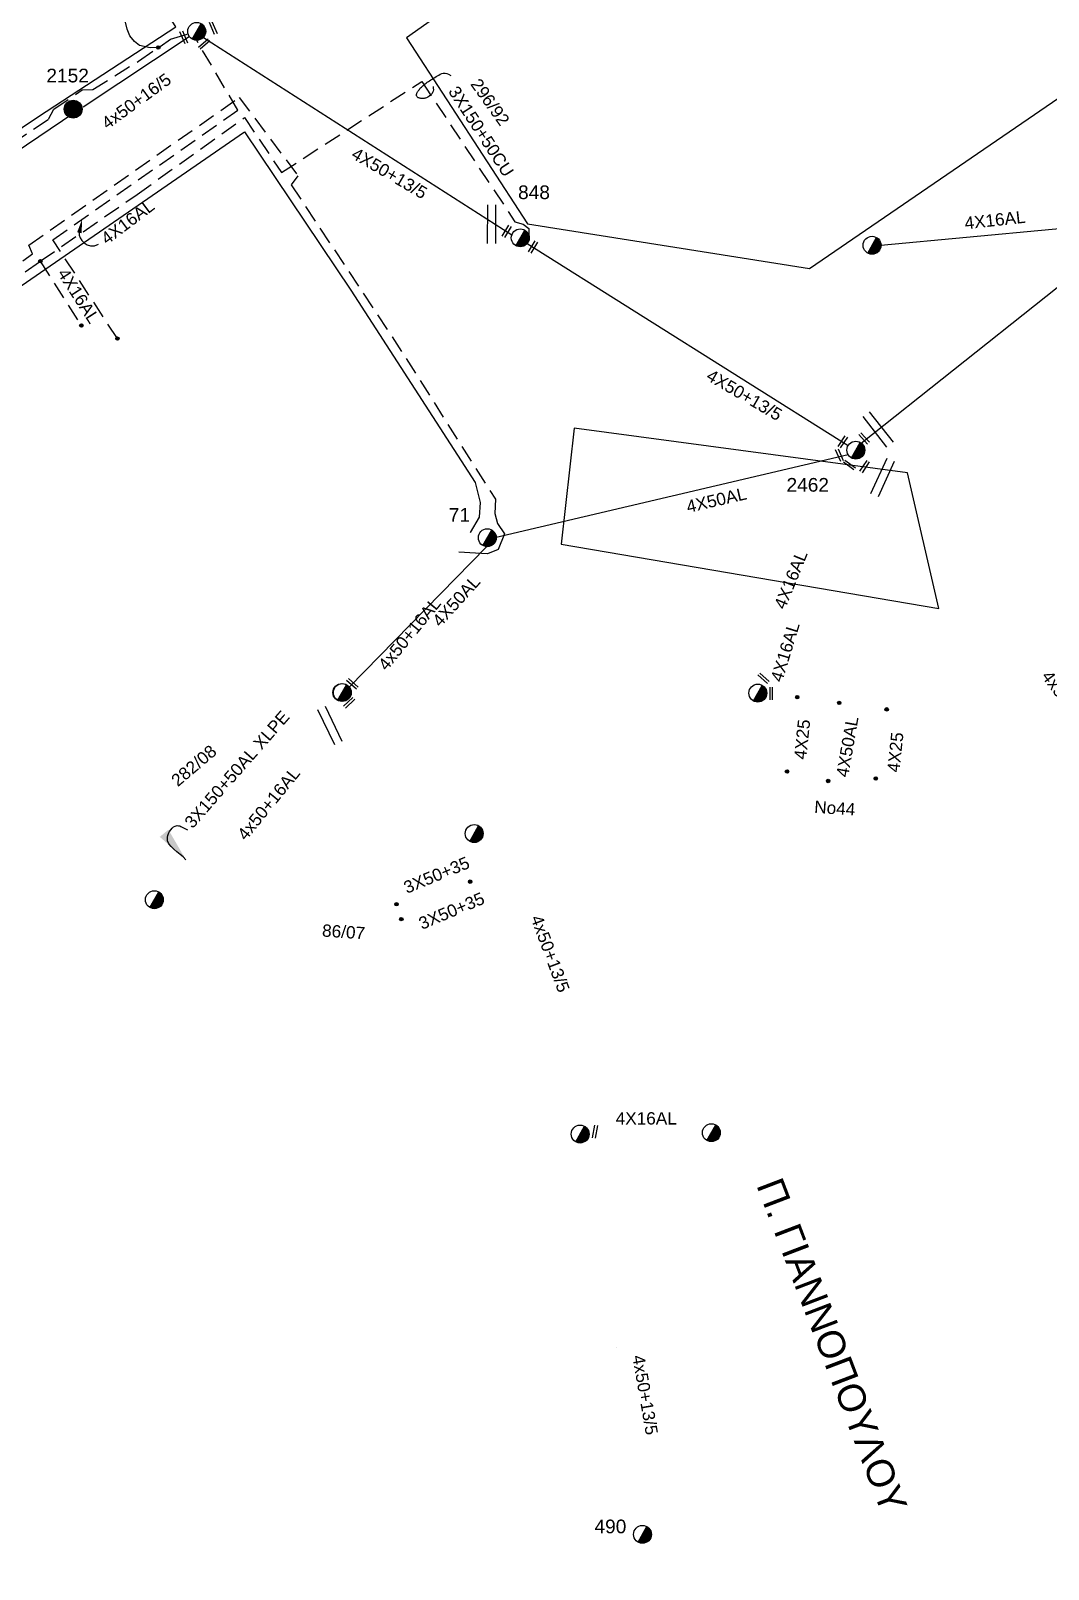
# Model space of a CAD drawing. Header units: millimetres. Extents: x 738 to 2138, y 37 to 533.
# Drawn here: x 1548.5 to 1622.9, y 343.5 to 456.1 of the extents above; entities that cross this region are included whole.
import ezdxf

# ---------------------------------------------------------------- set-up
doc = ezdxf.new("R2010")
doc.units = ezdxf.units.MM
doc.linetypes.add('DASHED', pattern=[19.05, 12.7, -6.35])
for name, color, linetype in [('Γέφυρες Εναέριου Δικτύου', 7, 'Continuous'), ('Γυμνά εναέρια ΧΤ (3Φ)   3x50+35CU', 7, 'Continuous'), ('Γυμνά εναέρια ΧΤ (3Φ)   4x16AL', 7, 'Continuous'), ('Γυμνά εναέρια ΧΤ (3Φ)   4x50AL', 7, 'Continuous'), ('Γυμνά εναέρια ΧΤ και ΦΟΠ (3Φ)   4x50+16AL', 7, 'Continuous'), ('Επιγραφές - Σχήματα', 7, 'Continuous'), ('Καλώδια ΧΤ   3x150+50AL XLPE', 7, 'DASHED'), ('Καλώδια ΧΤ   3x150+50CU', 7, 'DASHED'), ('Καλώδια ΧΤ   3x150AL+50CU', 7, 'DASHED'), ('Καλώδια ΧΤ   4x16AL', 7, 'DASHED'), ('Μηχανική τομή', 7, 'Continuous'), ('Στύλος Ξύλινος', 7, 'Continuous'), ('Στύλος Ξύλινος @ 1', 7, 'Continuous'), ('Στύλος ΦΜ', 7, 'Continuous'), ('Στύλος ΦΜ @ 1', 7, 'Continuous'), ('Συνδέσεις', 7, 'Continuous'), ('Τομή', 7, 'Continuous'), ('Υπόβαθρο ΔΕΗ', 7, 'Continuous'), ('Υπόγεια καλώδια Παροχών ΧΤ   4x16AL', 7, 'DASHED'), ('Υπόγεια καλώδια Παροχών ΧΤ   4x25', 7, 'DASHED'), ('Υπόγεια καλώδια Παροχών ΧΤ   4x50AL', 7, 'DASHED')]:
    doc.layers.add(name, color=color, linetype=linetype)
doc.styles.add('arial', font='arial.ttf')
doc.styles.get("Standard").update_dxf_attribs({"font": 'arial.ttf'})
doc.linetypes.add('SYN_LINE', pattern='A,0.5,-0.0001,["/\\/\\/\\/",Standard,S=0.1,R=0,X=0,Y=-0.05],-0.25', length=0.7501)
doc.dimstyles.new('ISO-25', dxfattribs={"dimtxt": 2.5, "dimasz": 2.5, "dimexe": 1.25, "dimexo": 0.625, "dimtad": 1, "dimtxsty": 'Standard', "dimcen": 2.5, "dimadec": 0, "dimazin": 0, "dimtfac": 1, "dimtmove": 0, "dimatfit": 3, "dimfxl": 1, "dimarcsym": 0})

# ---------------------------------------------------------------- blocks, each defined once
blk = doc.blocks.new('ΥΠΑΡΧΩΝ ΤΣΙΜΕΝΤΕΝΙΟΣ ΣΤΥΛΟΣ')
at = {"layer": 'Στύλος ΦΜ'}
blk.add_hatch(color=7, dxfattribs=at).paths.add_polyline_path([(-1.29, -2.28, 0.574793), (2.62, 0, 0.268822), (1.3, 2.27)])
blk.add_line((-1.29, -2.28), (1.3, 2.27), dxfattribs=at)
blk.add_circle((0, 0), 2.62, dxfattribs=at)
at = {"layer": 'Στύλος ΦΜ', "flags": 4}
for tag, p in [('ΑΡΙΘΜΟΣ', (-4.68, 8.05)), ('ΤΥΠΟΣ', (-4.91, 3.03))]:
    blk.add_attdef(tag, p, '', height=4, dxfattribs=at)
blk = doc.blocks.new('_ΣΥΝΔΕΣΗ')
at = {"layer": 'Συνδέσεις', "linetype": 'SYN_LINE', "ltscale": 40}
blk.add_hatch(color=256, dxfattribs=at).paths.add_polyline_path([(-116.75, 2339.64, 1), (-117.75, 2339.64, 1)])
at = {"layer": 'Συνδέσεις'}
blk.add_circle((-117.25, 2339.64), 0.5, dxfattribs=at)
blk = doc.blocks.new('ΜΗΧΑΝΙΚΗ ΤΟΜΗ')
at = {"layer": 'Μηχανική τομή', "ltscale": 40}
for p, q in [((-1.89, 0.78), (1.89, 0.78)), ((1.89, 0), (-1.89, 0))]:
    blk.add_line(p, q, dxfattribs=at)
blk = doc.blocks.new('ΤΟΜΗ')
at = {"layer": 'Τομή', "ltscale": 40}
for p, q in [((-5.68, 0), (5.68, 0)), ((5.68, -2.33), (-5.68, -2.33))]:
    blk.add_line(p, q, dxfattribs=at)
blk = doc.blocks.new('ΥΠΑΡΧΩΝ ΞΥΛΙΝΟΣ ΣΤΥΛΟΣ')
at = {"layer": 'Στύλος Ξύλινος'}
h = blk.add_hatch(color=7, dxfattribs=at)
h.paths.add_polyline_path([(-2.62, 0, 0.270008), (-1.29, -2.28), (1.3, 2.27, 0.576266)])
h.paths.add_polyline_path([(-1.29, -2.28, 0.574793), (2.62, 0, 0.268822), (1.3, 2.27)])
at = {"layer": 'Στύλος Ξύλινος', "color": 7}
blk.add_line((-1.29, -2.28), (1.3, 2.27), dxfattribs=at)
blk.add_circle((0, 0), 2.62, dxfattribs=at)
at = {"layer": 'Στύλος Ξύλινος', "flags": 4}
for tag, p in [('ΑΡΙΘΜΟΣ', (-4.91, 8.6)), ('ΤΥΠΟΣ', (-4.85, 3.39))]:
    blk.add_attdef(tag, p, '', height=4, dxfattribs=at)

msp = doc.modelspace()

# ---------------------------------------------------------------- linework, layer by layer
at = {"layer": 'Γέφυρες Εναέριου Δικτύου', "linetype": 'DASHED'}
msp.add_lwpolyline([(1557.82, 454.83), (1557.22, 454.81), (1556.45, 454.99), (1556.08, 455.26), (1555.73, 455.69), (1555.53, 456.17), (1555.42, 456.69), (1555.42, 457.2), (1555.51, 457.68), (1555.72, 458.13), (1556.07, 458.61), (1556.51, 458.92), (1557, 459.12), (1557.58, 459.19), (1558.2, 459.15), (1558.59, 459.13)], dxfattribs=at)
at = {"layer": 'Γυμνά εναέρια ΧΤ (3Φ)   3x50+35CU', "color": 62, "linetype": 'DASHED', "ltscale": 0.1, "const_width": 0.0000003}
msp.add_lwpolyline([(1581.56, 397.16), (1581.67, 397.14), (1581.85, 396.99), (1581.91, 396.65), (1581.81, 396.41), (1581.73, 396.29), (1581.42, 396.08), (1581.06, 396), (1581.73, 394.13), (1580.65, 393.77)], dxfattribs=at)
at = {"layer": 'Γυμνά εναέρια ΧΤ (3Φ)   3x50+35CU', "color": 62, "linetype": 'DASHED', "ltscale": 2, "const_width": 0.0000003}
msp.add_lwpolyline([(1580.65, 393.77), (1580.19, 394.06), (1580.01, 394.13), (1575.25, 392.14)], dxfattribs=at)
at = {"layer": 'Γυμνά εναέρια ΧΤ (3Φ)   3x50+35CU', "color": 62, "linetype": 'DASHED', "const_width": 0.0000003}
msp.add_lwpolyline([(1580.64, 393.79), (1580.55, 393.17), (1575.6, 391.05)], dxfattribs=at)
at = {"layer": 'Γυμνά εναέρια ΧΤ (3Φ)   4x16AL', "color": 62, "ltscale": 0.1}
for points in [[(1610.69, 440.36), (1629.49, 442.12)], [(1608.53, 424.81), (1608.53, 424.81)]]:
    msp.add_lwpolyline(points, dxfattribs=at)
at = {"layer": 'Γυμνά εναέρια ΧΤ (3Φ)   4x16AL', "color": 62, "const_width": 0.0000003}
for points in [[(1608.53, 424.81), (1608.53, 424.81), (1601.89, 408.21)], [(1589.31, 375.49), (1597.63, 375.34)]]:
    msp.add_lwpolyline(points, dxfattribs=at)
at = {"layer": 'Γυμνά εναέρια ΧΤ (3Φ)   4x16AL', "color": 62, "ltscale": 0.1, "const_width": 0.0000003}
msp.add_lwpolyline([(1602.33, 407.59), (1611.11, 406.4)], dxfattribs=at)
at = {"layer": 'Γυμνά εναέρια ΧΤ (3Φ)   4x50AL', "color": 27, "ltscale": 0.1}
msp.add_lwpolyline([(1561.12, 455.57), (1583.69, 441.13)], dxfattribs=at)
at = {"layer": 'Γυμνά εναέρια ΧΤ (3Φ)   4x50AL', "color": 62, "ltscale": 0.1}
for points in [[(1609.25, 425.89), (1629.51, 441.99)], [(1584.81, 440.48), (1608.3, 425.72)], [(1582.54, 419.01), (1608.28, 425.06)], [(1581.83, 418.3), (1571.77, 408.03)]]:
    msp.add_lwpolyline(points, dxfattribs=at)
at = {"layer": 'Γυμνά εναέρια ΧΤ (3Φ)   4x50AL', "color": 27, "ltscale": 0.1}
msp.add_lwpolyline([(1609.08, 424.76, 0, 0, 0), (1609.08, 424.76, 0.0000003, 0.0000003, 0), (1630.02, 398.2, 0, 0, 0)], format="xyseb", dxfattribs=at)
at = {"layer": 'Γυμνά εναέρια ΧΤ (3Φ)   4x50AL', "color": 62, "ltscale": 0.1, "const_width": 0.0000003}
for points in [[(1571.58, 407.06), (1581, 397.96)], [(1581.53, 397.06), (1581.53, 397.06), (1589, 375.89)], [(1589.27, 375.04), (1593.38, 347.29), (1593.47, 346.64)], [(1593.79, 345.78), (1609.48, 316.55)]]:
    msp.add_lwpolyline(points, dxfattribs=at)
at = {"layer": 'Γυμνά εναέρια ΧΤ και ΦΟΠ (3Φ)   4x50+16AL', "color": 27, "ltscale": 0.1}
for points in [[(1552.31, 450.48), (1560.08, 455.64)], [(1529.18, 434.88), (1551.64, 450.06)]]:
    msp.add_lwpolyline(points, dxfattribs=at)
at = {"layer": 'Γυμνά εναέρια ΧΤ και ΦΟΠ (3Φ)   4x50+16AL', "color": 62, "const_width": 0.0000003}
msp.add_lwpolyline([(1571.77, 408.03), (1571.77, 408.03), (1571.77, 408.03)], dxfattribs=at)
at = {"layer": 'Γυμνά εναέρια ΧΤ και ΦΟΠ (3Φ)   4x50+16AL', "color": 1, "const_width": 0.0000003}
msp.add_lwpolyline([(1530.28, 350.83), (1547.81, 380.96), (1558.04, 392.07), (1558.04, 392.07), (1571.12, 406.99)], dxfattribs=at)
at = {"layer": 'Επιγραφές - Σχήματα'}
for points in [[(1577.92, 451.98), (1577.94, 451.85), (1577.95, 451.74), (1577.93, 451.64), (1577.89, 451.55), (1577.85, 451.47), (1577.79, 451.4), (1577.73, 451.34), (1577.67, 451.29), (1577.6, 451.25), (1577.54, 451.21), (1577.49, 451.18), (1577.43, 451.15), (1577.37, 451.13), (1577.32, 451.12), (1577.26, 451.11), (1577.2, 451.1), (1577.14, 451.1), (1577.09, 451.1), (1577.03, 451.11), (1576.98, 451.12), (1576.93, 451.13), (1576.88, 451.14), (1576.84, 451.16), (1576.8, 451.18), (1576.77, 451.21), (1576.75, 451.23), (1576.73, 451.26), (1576.72, 451.3), (1576.71, 451.33), (1576.71, 451.37), (1576.72, 451.41), (1576.73, 451.45), (1576.74, 451.49), (1576.76, 451.53), (1576.78, 451.58), (1576.81, 451.62), (1576.84, 451.67), (1576.87, 451.72), (1576.92, 451.77), (1576.96, 451.83), (1577.01, 451.88), (1577.07, 451.94), (1577.13, 451.99), (1577.2, 452.05), (1577.27, 452.11), (1577.34, 452.17), (1577.42, 452.23), (1577.5, 452.29), (1577.58, 452.35), (1577.67, 452.4), (1577.76, 452.46), (1577.85, 452.52), (1577.95, 452.58), (1578.04, 452.64), (1578.14, 452.7), (1578.24, 452.76), (1578.35, 452.82), (1578.45, 452.88), (1578.56, 452.93), (1578.67, 452.96), (1578.8, 452.96), (1578.92, 452.94), (1579.06, 452.89), (1579.21, 452.79)], [(1552.04, 441.28), (1552.04, 441.09), (1552.11, 440.9), (1552.23, 440.7), (1552.4, 440.53), (1552.61, 440.4), (1552.86, 440.33), (1553.14, 440.33), (1553.44, 440.43)]]:
    msp.add_lwpolyline(points, dxfattribs=at)
msp.add_solid([(1551.88, 441.31), (1552.24, 442.26), (1552.21, 441.24)], dxfattribs=at)
at = {"layer": 'Καλώδια ΧΤ   3x150+50AL XLPE', "color": 133, "linetype": 'DASHED', "ltscale": 0.1}
msp.add_lwpolyline([(1489.89, 418.06), (1491.3, 432.31), (1506.03, 430.66), (1515.41, 429.36), (1516.47, 429.43), (1517.26, 429.85), (1518.36, 430.57), (1527.65, 437), (1528.75, 435.59), (1537.62, 441.44), (1549.78, 449.59), (1550.18, 450.31), (1550.18, 450.31), (1550.18, 450.31), (1552.25, 451.73), (1552.25, 451.73), (1552.25, 451.73), (1552.25, 451.73), (1553.02, 451.76), (1556.38, 453.84), (1558.72, 455.44), (1560, 455.82)], dxfattribs=at)
at = {"layer": 'Καλώδια ΧΤ   3x150+50AL XLPE', "color": 1, "ltscale": 0.1, "const_width": 0.0000003}
msp.add_lwpolyline([(1558.04, 392.07), (1558.7, 392.08), (1558.7, 392.08), (1559.35, 392.84), (1559.35, 392.84), (1559.02, 394.49), (1570, 407.06), (1571.12, 406.42), (1571.12, 406.42), (1572.3, 406.44), (1572.3, 406.44), (1573.02, 407.02), (1573.02, 407.2), (1572.78, 408.1), (1572.78, 408.1), (1571.94, 409.08), (1579.8, 417.91)], dxfattribs=at)
at = {"layer": 'Καλώδια ΧΤ   3x150+50CU', "color": 62, "ltscale": 0.1}
for points in [[(1556.26, 444.08), (1564.13, 449.7), (1566.83, 445.68), (1577.09, 452.35), (1583.91, 442.08), (1584.51, 441.9), (1584.93, 441.58), (1584.93, 441.11)], [(1531.64, 427.03), (1532.3, 426.74), (1533.01, 426.69), (1533.79, 427.18), (1533.9, 427.63), (1534.1, 428.49), (1549.18, 439.19), (1556.26, 444.08)]]:
    msp.add_lwpolyline(points, dxfattribs=at)
at = {"layer": 'Καλώδια ΧΤ   3x150AL+50CU', "color": 1, "ltscale": 0.1}
msp.add_lwpolyline([(1533.94, 429.28), (1548.61, 439.73), (1548.35, 440.38), (1563.74, 451.18), (1568.03, 445.44), (1567.54, 444.78), (1574.92, 433.67), (1582.49, 421.78), (1582.45, 420.73), (1582.63, 419.99), (1583.15, 419.24), (1582.68, 418.09), (1581.91, 417.79), (1581.02, 417.84), (1579.8, 417.91), (1579.8, 417.91), (1579.8, 417.91)], dxfattribs=at)
at = {"layer": 'Καλώδια ΧΤ   4x16AL', "ltscale": 0.1}
msp.add_lwpolyline([(1554.83, 433.53), (1550.1, 440.77), (1563.64, 450.25), (1563.64, 450.25), (1560.63, 455.35)], dxfattribs=at)
at = {"layer": 'Υπόβαθρο ΔΕΗ', "ltscale": 0.1}
for points in [[(1479.08, 520), (1491.17, 499.47), (1515.18, 458.95), (1528.93, 436.24), (1549.05, 449.79), (1559.1, 456.34), (1549.03, 471.99), (1534.05, 495.25), (1518.64, 519.8)], [(1575.97, 455.55), (1584.82, 441.94), (1605.45, 438.66), (1633.75, 458.03), (1615.18, 483.2), (1575.97, 455.55)], [(1445.47, 411.72), (1458.57, 425.77), (1486.02, 422.72), (1519.93, 418.53), (1531.81, 426.4), (1564.12, 448.67), (1571.9, 437.07), (1581, 423), (1581.36, 421.53), (1581.3, 420.46), (1580.63, 419.35), (1580.63, 419.35)], [(1588.24, 426.97), (1587.29, 418.49), (1614.92, 413.78), (1612.63, 423.71), (1588.24, 426.97)]]:
    msp.add_lwpolyline(points, dxfattribs=at)
at = {"layer": 'Υπόβαθρο ΔΕΗ', "ltscale": 0.1, "const_width": 0.0000003}
msp.add_lwpolyline([(1445.47, 411.72), (1398.67, 357.41), (1398.42, 347.61), (1443.26, 344.11), (1444.36, 358.59), (1520.48, 351.79), (1580.63, 419.35)], dxfattribs=at)
for points in [[(1657.06, 229.43), (1589.27, 400.16, -0.589073), (1595.38, 407.72), (1616.8, 404.68), (1621.42, 403.35), (1625.27, 401.11), (1628.94, 397.5), (1657.04, 372.79), (1668.6, 362.07), (1671.03, 358.88), (1673.01, 354.24), (1674.22, 347.17), (1669.06, 229.32)], [(1532.16, 288.16), (1527.08, 303.4), (1531.19, 350.06), (1573, 397.61, -0.695517), (1580.09, 396.9), (1582.99, 389.53), (1586.65, 380.21), (1589.12, 371.98), (1592.16, 354.99), (1592.39, 343.09), (1591.77, 325.52), (1589.84, 315.56), (1584.3, 296.81), (1578.86, 284.43)]]:
    msp.add_lwpolyline(points, format="xyb", dxfattribs=at)
at = {"layer": 'Υπόγεια καλώδια Παροχών ΧΤ   4x16AL', "ltscale": 0.1}
msp.add_lwpolyline([(1549.18, 439.19), (1552.19, 434.48)], dxfattribs=at)
at = {"layer": 'Υπόγεια καλώδια Παροχών ΧΤ   4x25', "color": 62, "const_width": 0.0000003}
for points in [[(1604.57, 407.29), (1603.8, 401.68)], [(1611.11, 406.4), (1611.11, 406.4), (1610.3, 401.34)]]:
    msp.add_lwpolyline(points, dxfattribs=at)
at = {"layer": 'Υπόγεια καλώδια Παροχών ΧΤ   4x50AL', "color": 62, "const_width": 0.0000003}
msp.add_lwpolyline([(1607.64, 406.87), (1606.83, 401.16)], dxfattribs=at)

# ---------------------------------------------------------------- block references
at = {"color": 62, "xscale": 0.25, "yscale": 0.25, "zscale": 0.25}
for p in [(1633.88, -177.62), (1636.95, -178.04), (1640.42, -178.51), (1633.13, -183.06), (1636.14, -183.75), (1639.62, -183.57), (1639.62, -183.57), (1609.95, -191.12), (1604.56, -192.77), (1604.91, -193.86)]:
    msp.add_blockref('_ΣΥΝΔΕΣΗ', p, dxfattribs=at)
at = {"layer": 'Μηχανική τομή'}
for p, xscale, yscale, zscale, rotation in [((1559.59, 455.54), 0.2500000000000292, 0.2500000000000292, 0.2500000000000292, 293.441482143226), ((1561.75, 456.22), 0.2500000000000292, 0.2500000000000292, 0.2500000000000292, 293.441482143226), ((1561.11, 455.16), 0.2500000000000415, 0.2500000000000415, 0.2500000000000415, 220.2053979490398), ((1583.22, 441.43), 0.2499999999999804, 0.2499999999999804, 0.2499999999999804, 240.0016559572882), ((1585.14, 440.28), 0.2499999999999523, 0.2499999999999523, 0.2499999999999523, 238.7463299670492), ((1607.81, 426.03), 0.2499999999999897, 0.2499999999999897, 0.2499999999999897, 236.7207410716184), ((1609.39, 426.16), 0.250000000000095, 0.250000000000095, 0.250000000000095, 313.1250486265702), ((1607.56, 424.96), 0.2500000000001196, 0.2500000000001196, 0.2500000000001196, 293.4414821432738), ((1608.32, 424.2), 0.2500000000000888, 0.2500000000000888, 0.2500000000000888, 323.8906887749991), ((1609.41, 424.22), 0.2499999999999897, 0.2499999999999897, 0.2499999999999897, 236.7207410716184), ((1602.04, 408.6), -0.2499999999999755, 0.25, 0.2499999999999997, 318.2797589516596), ((1572.08, 408.34), 0.2499999999999713, 0.2499999999999713, 0.2499999999999713, 138.7749212455985), ((1602.57, 407.56), -0.2499999999999616, 0.25, 0.2499999999999997, 269.8787563241413), ((1571.72, 406.95), 0.2499999999999728, 0.2499999999999728, 0.2499999999999728, 223.7551076793469), ((1589.86, 375.48), 0.2499999999999595, 0.2499999999999595, 0.2499999999999595, 79.45722616363585)]:
    msp.add_blockref('ΜΗΧΑΝΙΚΗ ΤΟΜΗ', p, dxfattribs=dict(at, xscale=xscale, yscale=yscale, zscale=zscale, rotation=rotation))
at = {"layer": 'Στύλος Ξύλινος @ 1', "ltscale": 40}
ref = msp.add_blockref('ΥΠΑΡΧΩΝ ΞΥΛΙΝΟΣ ΣΤΥΛΟΣ', (1551.59, 450.32), dxfattribs=dict(at, xscale=0.25, yscale=0.25, zscale=0.25))
ref.add_attrib('ΤΥΠΟΣ', '2152', (1549.63, 452.28), dxfattribs={"layer": 'Στύλος Ξύλινος', "height": 1, "flags": 4})
at = {"layer": 'Στύλος ΦΜ @ 1', "ltscale": 40, "xscale": 0.25, "yscale": 0.25, "zscale": 0.25}
for p in [(1560.63, 456.01), (1610.04, 440.36), (1571.25, 407.63), (1571.28, 407.63), (1601.68, 407.59), (1580.93, 397.31), (1557.53, 392.47), (1598.28, 375.42), (1588.68, 375.32)]:
    msp.add_blockref('ΥΠΑΡΧΩΝ ΤΣΙΜΕΝΤΕΝΙΟΣ ΣΤΥΛΟΣ', p, dxfattribs=at)
at = {"layer": 'Στύλος ΦΜ @ 1', "ltscale": 40}
ref = msp.add_blockref('ΥΠΑΡΧΩΝ ΤΣΙΜΕΝΤΕΝΙΟΣ ΣΤΥΛΟΣ', (1584.3, 440.9), dxfattribs=dict(at, xscale=0.25, yscale=0.25, zscale=0.25))
ref.add_attrib('ΤΥΠΟΣ', '848', (1584.14, 443.74), dxfattribs={"layer": 'Στύλος ΦΜ', "height": 1, "flags": 4})
ref = msp.add_blockref('ΥΠΑΡΧΩΝ ΤΣΙΜΕΝΤΕΝΙΟΣ ΣΤΥΛΟΣ', (1608.85, 425.37), dxfattribs=dict(at, xscale=0.25, yscale=0.25, zscale=0.25))
ref.add_attrib('ΤΥΠΟΣ', '2462', (1603.78, 422.33), dxfattribs={"layer": 'Στύλος ΦΜ', "height": 1, "flags": 4})
ref = msp.add_blockref('ΥΠΑΡΧΩΝ ΤΣΙΜΕΝΤΕΝΙΟΣ ΣΤΥΛΟΣ', (1581.89, 418.96), dxfattribs=dict(at, xscale=0.25, yscale=0.25, zscale=0.25))
ref.add_attrib('ΤΥΠΟΣ', '71', (1579.07, 420.13), dxfattribs={"layer": 'Στύλος ΦΜ', "height": 1, "flags": 4})
ref = msp.add_blockref('ΥΠΑΡΧΩΝ ΤΣΙΜΕΝΤΕΝΙΟΣ ΣΤΥΛΟΣ', (1593.24, 346.03), dxfattribs=dict(at, xscale=0.25, yscale=0.25, zscale=0.25))
ref.add_attrib('ΤΥΠΟΣ', '490', (1589.73, 346.11), dxfattribs={"layer": 'Στύλος ΦΜ', "height": 1, "flags": 4})
at = {"layer": 'Συνδέσεις', "xscale": 0.25, "yscale": 0.25, "zscale": 0.25}
for p in [(1587.13, -130.08), (1578.5, -145.71), (1581.5, -150.42), (1584.14, -151.38)]:
    msp.add_blockref('_ΣΥΝΔΕΣΗ', p, dxfattribs=at)
at = {"layer": 'Τομή'}
for p, xscale, yscale, zscale, rotation in [((1582.49, 441.9), 0.2500000000001019, 0.2500000000001019, 0.2500000000001019, 269.5998657870516), ((1610.71, 427.06), 0.2500000000000185, 0.2500000000000185, 0.2500000000000185, 308.0033961275275), ((1611.07, 423.25), 0.2500000000000469, 0.2500000000000469, 0.2500000000000469, 245.3329320562532), ((1570.11, 405.09), 0.250000000000052, 0.250000000000052, 0.250000000000052, 115.7793477731028)]:
    msp.add_blockref('ΤΟΜΗ', p, dxfattribs=dict(at, xscale=xscale, yscale=yscale, zscale=zscale, rotation=rotation))

# ---------------------------------------------------------------- texts
at = {"layer": 'Γυμνά εναέρια ΧΤ (3Φ)   3x50+35CU', "linetype": 'DASHED', "char_height": 0.9, "width": 8.6234, "attachment_point": 1, "style": 'arial'}
for insert, rotation in [((1575.66, 393.73), 22.4428), ((1576.76, 391.09), 22.805)]:
    msp.add_mtext('3X50+35', dxfattribs=dict(at, insert=insert, rotation=rotation))
at = {"layer": 'Γυμνά εναέρια ΧΤ (3Φ)   4x16AL', "char_height": 0.9, "width": 84.1859, "attachment_point": 1, "style": 'arial'}
for insert, rotation in [((1616.76, 442.42), 6.2521), ((1602.83, 413.99), 67.9245), ((1602.59, 408.6), 72.9917)]:
    msp.add_mtext('4X16AL', dxfattribs=dict(at, insert=insert, rotation=rotation))
at = {"layer": 'Γυμνά εναέρια ΧΤ (3Φ)   4x16AL', "insert": (1591.28, 376.92), "char_height": 0.9, "width": 84.1859, "attachment_point": 1, "style": 'arial'}
msp.add_mtext('4X16AL', dxfattribs=at)
at = {"layer": 'Γυμνά εναέρια ΧΤ (3Φ)   4x50AL', "char_height": 0.9, "width": 84.1859, "attachment_point": 1, "style": 'arial'}
for s, insert, rotation in [('4X50+13/5', (1572.32, 447.57), 329.6657), ('4X50+13/5', (1598.29, 431.34), 329.6657), ('4X50AL', (1596.37, 421.65), 13.0758), ('4X50AL', (1577.78, 412.97), 47.9363), ('4x50+13/5', (1623.12, 409.35), 306.5744), ('4x50+13/5', (1585.89, 391.45), 290.3715), ('4x50+13/5', (1593.38, 359.22), 279.8552)]:
    msp.add_mtext(s, dxfattribs=dict(at, insert=insert, rotation=rotation))
at = {"layer": 'Γυμνά εναέρια ΧΤ και ΦΟΠ (3Φ)   4x50+16AL', "char_height": 0.9, "width": 84.1859, "attachment_point": 1, "style": 'arial'}
for s, insert, rotation in [('4x50+16/5', (1553.56, 449.53), 36.1958), ('4x50+16AL', (1573.82, 409.73), 50.8397), ('4x50+16AL', (1563.52, 397.31), 50.8397)]:
    msp.add_mtext(s, dxfattribs=dict(at, insert=insert, rotation=rotation))
at = {"layer": 'Επιγραφές - Σχήματα', "attachment_point": 1, "style": 'arial'}
for s, insert, char_height, width, rotation in [('296/92', (1581.35, 452.67), 0.9, 84.1859, 305.4308), ('282/08', (1558.66, 401.38), 0.9, 84.1859, 40.4095), ('No44', (1605.85, 399.73), 0.9, 84.1859, 356.0203), ('86/07', (1569.84, 390.68), 0.9, 84.1859, 356.0203), ('Π. ΓΙΑΝΝΟΠΟΥΛΟΥ', (1603.42, 372.31), 2, 42.5503, 290.8833)]:
    msp.add_mtext(s, dxfattribs=dict(at, insert=insert, char_height=char_height, width=width, rotation=rotation))
at = {"layer": 'Καλώδια ΧΤ   3x150+50AL XLPE', "insert": (1559.65, 398.22), "char_height": 0.9, "width": 84.1859, "attachment_point": 1, "rotation": 48.7824, "style": 'arial'}
msp.add_mtext('3X150+50AL XLPE', dxfattribs=at)
at = {"layer": 'Καλώδια ΧΤ   3x150+50CU', "insert": (1579.75, 452.12), "char_height": 0.9, "width": 84.1859, "attachment_point": 1, "rotation": 303.0408, "style": 'arial'}
msp.add_mtext('3X150+50CU', dxfattribs=at)
at = {"layer": 'Καλώδια ΧΤ   4x16AL', "insert": (1553.52, 441.08), "char_height": 0.9, "width": 84.1859, "attachment_point": 1, "rotation": 37.1001, "style": 'arial'}
msp.add_mtext('4X16AL', dxfattribs=at)
at = {"layer": 'Υπόγεια καλώδια Παροχών ΧΤ   4x16AL', "insert": (1551.16, 438.79), "char_height": 0.9, "width": 84.1859, "attachment_point": 1, "rotation": 302.7161, "style": 'arial'}
msp.add_mtext('4X16AL', dxfattribs=at)
at = {"layer": 'Υπόγεια καλώδια Παροχών ΧΤ   4x25', "char_height": 0.9, "width": 84.1859, "attachment_point": 1, "rotation": 83.9844, "style": 'arial'}
for insert in [(1604.32, 402.79), (1611.14, 401.85)]:
    msp.add_mtext('4X25', dxfattribs=dict(at, insert=insert))
at = {"layer": 'Υπόγεια καλώδια Παροχών ΧΤ   4x50AL', "insert": (1607.4, 401.54), "char_height": 0.9, "width": 84.1859, "attachment_point": 1, "rotation": 80.1699, "style": 'arial'}
msp.add_mtext('4X50AL', dxfattribs=at)

# ---------------------------------------------------------------- leaders
at = {"layer": 'Επιγραφές - Σχήματα', "path_type": 1}
msp.add_leader([(1559.83, 395.4), (1558.48, 397.04), (1559.19, 397.89), (1559.96, 397.59)], dimstyle='ISO-25', override={"dimgap": 0.625, "dimtad": 0}, dxfattribs=at)

doc.saveas('drawing.dxf')
